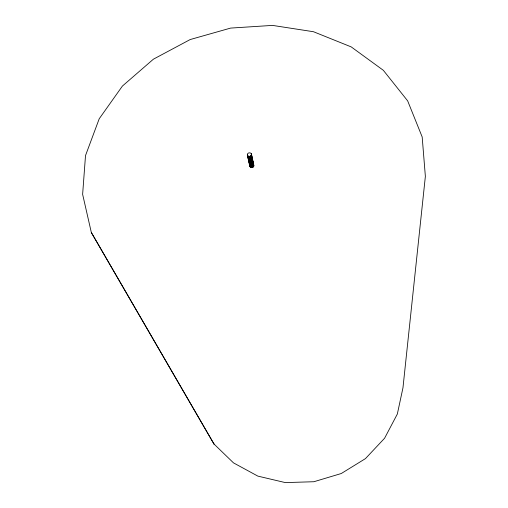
<?xml version="1.0" encoding="UTF-8"?>
<svg xmlns="http://www.w3.org/2000/svg" width="508" height="508" viewBox="0 0 508 508"><rect width="100%" height="100%" fill="white"/><g stroke="black" fill="none" stroke-linecap="round" stroke-linejoin="round"><path stroke-width="0.76" d="M249.911 166.541L247.333 154.927C246.983 152.311 251.739 151.956 251.498 154.699L253.848 165.875C253.543 168.44 248.863 167.792 249.911 165.164M247.333 154.927C247.739 157.042 251.2 156.737 251.498 154.699M253.06 164.255L253.848 165.875M213.97 443.992L233.489 462.871L257.854 476.117L285.337 482.6L313.874 481.73L341.274 473.52L365.442 458.629L384.575 438.258L397.339 414.033L402.965 387.814L425.367 176.365L422.18 136.957L407.664 100.876L383.343 70.314L351.206 46.895L313.48 31.725L272.504 25.4L230.632 28.086L190.183 39.548L153.397 59.188L122.422 86.043L99.219 118.758L85.509 155.575L82.633 194.342L91.345 232.543L213.97 443.992L91.345 232.543M248.133 156.089L250.558 167.246M247.745 155.778L250.177 166.935M247.333 154.451L249.606 164.878M249.142 156.401L251.543 167.551M248.609 156.305L251.022 167.456M250.222 156.216L252.603 167.373M249.688 156.369L252.082 167.519M251.079 155.594L253.448 166.757M250.692 155.95L253.067 167.113M251.352 153.765L253.848 165.405M251.231 154.114L253.441 164.567M251.352 155.169L253.714 166.338"/></g></svg>
